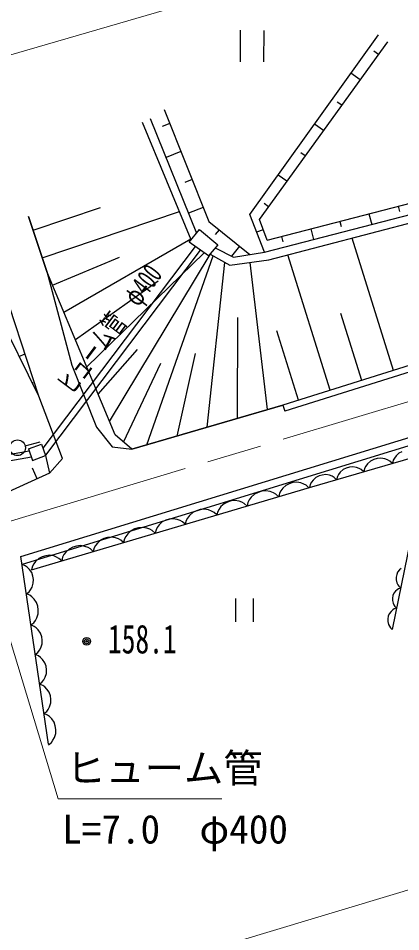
# Model space of a CAD drawing. Units: millimetres, scale not verified. Extents: x 40000 to 680000, y 20000 to 380000.
# Drawn here: x 278830 to 303169, y 257757 to 315901 of the extents above; entities that cross this region are included whole.
import ezdxf
from ezdxf.enums import TextEntityAlignment as Align

# ---------------------------------------------------------------- set-up
doc = ezdxf.new("R2010")
doc.units = ezdxf.units.MM
doc.header["$LTSCALE"] = 1000
doc.linetypes.add('CHAIN', pattern=[18.5, 12, -1.5, 3.5, -1.5])
for name, color, linetype, lineweight in [('M-BGD', 7, 'Continuous', 25), ('M-BMK', 2, 'CHAIN', 13), ('M-STR-HTXT', 7, 'Continuous', 13)]:
    doc.layers.add(name, color=color, linetype=linetype, lineweight=lineweight)
doc.styles.add('ＭＳ ゴシック', font='')
doc.styles.get('ＭＳ ゴシック').set_extended_font_data('MS Gothic')

msp = doc.modelspace()

# ---------------------------------------------------------------- linework, layer by layer
at = {"layer": 'M-BGD'}
for p, q in [((292951, 315137), (292944, 313137)), ((293568, 303409), (301744, 314843)), ((294464, 313132), (294471, 315132)), ((294171, 303102), (302338, 314394)), ((301755, 313587), (301455, 313804)), ((300588, 311974), (299998, 312401)), ((299421, 310361), (299130, 310571)), ((288121, 310093), (290949, 302967)), ((290190, 302207), (287247, 309501)), ((289833, 301799), (286726, 309268)), ((288475, 309203), (287997, 309013)), ((298254, 308748), (297682, 309162)), ((289182, 307421), (288237, 307046)), ((297088, 307135), (296806, 307339)), ((295921, 305522), (295366, 305923)), ((289888, 305639), (289422, 305454)), ((294661, 301771), (309486, 305616)), ((294490, 301011), (309608, 304931)), ((294754, 303909), (294481, 304106)), ((294767, 300515), (309805, 304459)), ((279769, 302404), (284072, 303854)), ((280357, 300660), (289084, 303599)), ((290595, 303857), (289672, 303491)), ((303000, 303934), (303087, 303598)), ((280650, 299787), (279475, 303277)), ((279475, 303277), (280650, 299787)), ((290949, 302967), (293576, 300862)), ((294490, 301011), (293568, 303409)), ((294661, 301771), (294171, 303102)), ((299294, 302973), (299381, 302637)), ((301147, 303453), (301321, 302782)), ((280132, 291840), (276650, 302384)), ((289705, 301646), (290360, 302459)), ((290360, 302459), (291520, 301482)), ((291606, 302440), (291359, 302133)), ((294416, 302437), (294001, 302284)), ((297440, 302492), (297614, 301821)), ((280132, 291840), (275115, 301966)), ((281737, 297184), (289807, 301861)), ((295587, 302012), (295674, 301676)), ((302713, 293485), (300074, 301906)), ((290080, 301381), (280403, 288529)), ((290928, 300781), (289705, 301646)), ((291520, 301482), (290928, 300781)), ((291395, 301273), (292523, 300690)), ((292919, 301388), (292408, 300750)), ((290407, 301150), (280567, 288081)), ((281013, 298920), (285280, 300702)), ((283187, 293713), (290665, 300967)), ((284636, 290242), (291041, 300874)), ((287018, 288747), (291230, 300770)), ((291037, 300876), (292288, 300190)), ((292523, 300690), (294490, 301011)), ((298682, 292222), (295983, 300833)), ((290859, 289870), (291985, 300356)), ((292288, 300190), (294767, 300515)), ((294699, 290993), (293593, 300361)), ((284999, 289375), (280650, 299787)), ((280650, 299787), (282249, 293827)), ((282462, 295449), (287728, 299183)), ((292779, 290432), (292801, 296854)), ((300698, 292853), (299363, 297112)), ((296667, 291590), (295286, 295996)), ((311783, 296328), (295659, 291274)), ((311979, 295981), (295785, 290898)), ((283912, 291978), (286410, 294815)), ((278878, 294371), (279237, 294549)), ((288938, 289309), (290100, 294554)), ((282249, 293827), (283798, 289863)), ((285528, 288921), (287896, 293941)), ((279714, 292683), (279774, 292713)), ((281644, 287872), (280132, 291840)), ((295659, 291274), (286058, 288466)), ((286058, 288466), (295659, 291274)), ((295659, 291274), (295785, 290898)), ((283798, 289863), (284808, 288632)), ((278997, 281640), (304311, 289403)), ((286058, 288466), (284999, 289375)), ((304457, 288924), (279071, 281140)), ((279266, 288690), (280233, 288946)), ((279477, 288485), (280305, 288797)), ((279477, 288485), (279744, 287753)), ((280305, 288797), (280572, 288065)), ((284808, 288632), (286058, 288466)), ((297360, 286026), (306092, 288575)), ((279527, 288350), (276077, 287741)), ((279666, 287968), (276208, 287358)), ((279744, 287753), (280572, 288065)), ((280572, 288065), (280812, 286937)), ((280812, 286937), (281644, 287872)), ((301459, 287817), (301250, 287716)), ((301677, 287880), (301459, 287817)), ((301907, 287908), (301677, 287880)), ((302158, 287862), (301907, 287908)), ((302336, 287795), (302158, 287862)), ((302766, 287904), (302693, 287771)), ((302874, 288048), (302766, 287904)), ((303052, 288213), (302874, 288048)), ((303249, 288308), (303052, 288213)), ((280035, 286587), (279733, 287257)), ((299697, 287271), (299499, 287176)), ((299904, 287332), (299697, 287271)), ((300122, 287358), (299904, 287332)), ((300359, 287314), (300122, 287358)), ((300528, 287251), (300359, 287314)), ((300662, 287178), (300528, 287251)), ((300872, 287249), (300816, 287035)), ((300949, 287391), (300872, 287249)), ((301063, 287543), (300949, 287391)), ((301250, 287716), (301063, 287543)), ((302477, 287718), (302336, 287795)), ((302640, 287567), (302477, 287718)), ((302693, 287771), (302640, 287567)), ((280812, 286937), (276150, 284837)), ((297771, 286672), (297594, 286508)), ((297969, 286767), (297771, 286672)), ((298176, 286827), (297969, 286767)), ((298393, 286853), (298176, 286827)), ((298631, 286810), (298393, 286853)), ((298800, 286747), (298631, 286810)), ((298934, 286673), (298800, 286747)), ((299088, 286531), (298934, 286673)), ((299141, 286734), (299088, 286531)), ((299214, 286868), (299141, 286734)), ((299322, 287012), (299214, 286868)), ((299499, 287176), (299322, 287012)), ((300816, 287035), (300662, 287178)), ((295857, 286166), (295661, 285983)), ((296076, 286273), (295857, 286166)), ((296306, 286341), (296076, 286273)), ((296547, 286370), (296306, 286341)), ((296812, 286323), (296547, 286370)), ((296999, 286254), (296812, 286323)), ((297148, 286173), (296999, 286254)), ((297320, 286015), (297148, 286173)), ((297413, 286230), (297360, 286026)), ((297486, 286363), (297413, 286230)), ((297594, 286508), (297486, 286363)), ((279674, 280797), (297360, 286026)), ((293866, 285607), (293660, 285414)), ((294095, 285718), (293866, 285607)), ((294337, 285790), (294095, 285718)), ((294591, 285821), (294337, 285790)), ((294868, 285772), (294591, 285821)), ((295065, 285698), (294868, 285772)), ((295222, 285613), (295065, 285698)), ((295402, 285448), (295222, 285613)), ((295460, 285673), (295402, 285448)), ((295541, 285823), (295460, 285673)), ((295661, 285983), (295541, 285823)), ((291925, 285003), (291729, 284820)), ((292144, 285110), (291925, 285003)), ((292374, 285178), (292144, 285110)), ((292615, 285208), (292374, 285178)), ((292880, 285161), (292615, 285208)), ((293067, 285091), (292880, 285161)), ((293216, 285010), (293067, 285091)), ((293388, 284852), (293216, 285010)), ((293449, 285089), (293388, 284852)), ((293534, 285246), (293449, 285089)), ((293660, 285414), (293534, 285246)), ((289934, 284444), (289728, 284252)), ((290163, 284556), (289934, 284444)), ((290405, 284627), (290163, 284556)), ((290659, 284658), (290405, 284627)), ((290936, 284609), (290659, 284658)), ((291133, 284536), (290936, 284609)), ((291290, 284451), (291133, 284536)), ((291470, 284285), (291290, 284451)), ((291528, 284511), (291470, 284285)), ((291609, 284660), (291528, 284511)), ((291729, 284820), (291609, 284660)), ((287993, 283841), (287797, 283658)), ((288212, 283947), (287993, 283841)), ((288442, 284015), (288212, 283947)), ((288683, 284045), (288442, 284015)), ((288948, 283998), (288683, 284045)), ((289135, 283928), (288948, 283998)), ((289284, 283847), (289135, 283928)), ((289456, 283689), (289284, 283847)), ((289517, 283926), (289456, 283689)), ((289602, 284083), (289517, 283926)), ((289728, 284252), (289602, 284083)), ((286002, 283281), (285796, 283089)), ((286231, 283393), (286002, 283281)), ((286473, 283464), (286231, 283393)), ((286727, 283496), (286473, 283464)), ((287004, 283446), (286727, 283496)), ((287201, 283373), (287004, 283446)), ((287358, 283288), (287201, 283373)), ((287538, 283122), (287358, 283288)), ((287596, 283348), (287538, 283122)), ((287677, 283497), (287596, 283348)), ((287797, 283658), (287677, 283497)), ((303975, 283638), (302634, 276988)), ((284061, 282678), (283865, 282495)), ((284280, 282784), (284061, 282678)), ((284510, 282853), (284280, 282784)), ((284751, 282882), (284510, 282853)), ((285016, 282835), (284751, 282882)), ((285203, 282765), (285016, 282835)), ((285352, 282684), (285203, 282765)), ((285524, 282527), (285352, 282684)), ((285585, 282764), (285524, 282527)), ((285670, 282920), (285585, 282764)), ((285796, 283089), (285670, 282920)), ((282070, 282118), (281864, 281926)), ((282299, 282230), (282070, 282118)), ((282541, 282302), (282299, 282230)), ((282795, 282333), (282541, 282302)), ((283072, 282283), (282795, 282333)), ((283269, 282210), (283072, 282283)), ((283426, 282125), (283269, 282210)), ((283606, 281960), (283426, 282125)), ((283664, 282185), (283606, 281960)), ((283745, 282334), (283664, 282185)), ((283865, 282495), (283745, 282334)), ((280750, 269702), (278997, 281640)), ((280129, 281515), (279933, 281332)), ((280348, 281622), (280129, 281515)), ((280578, 281690), (280348, 281622)), ((280819, 281720), (280578, 281690)), ((281084, 281673), (280819, 281720)), ((281271, 281603), (281084, 281673)), ((281420, 281522), (281271, 281603)), ((281592, 281364), (281420, 281522)), ((281653, 281601), (281592, 281364)), ((281738, 281758), (281653, 281601)), ((281864, 281926), (281738, 281758)), ((279275, 281054), (279071, 281140)), ((279405, 280958), (279275, 281054)), ((279540, 280824), (279405, 280958)), ((279732, 281023), (279674, 280797)), ((279813, 281172), (279732, 281023)), ((279933, 281332), (279813, 281172)), ((303192, 280887), (303087, 280794)), ((279686, 280615), (279540, 280824)), ((279756, 280395), (279686, 280615)), ((279789, 280170), (279756, 280395)), ((302878, 280322), (302872, 280152)), ((302911, 280486), (302878, 280322)), ((302971, 280646), (302911, 280486)), ((303087, 280794), (302971, 280646)), ((279615, 279529), (279705, 279696)), ((279705, 279696), (279785, 279939)), ((279785, 279939), (279789, 280170)), ((302872, 280152), (302921, 279970)), ((302921, 279970), (302981, 279844)), ((302981, 279844), (303047, 279745)), ((303047, 279745), (303168, 279635)), ((279347, 279260), (279518, 279400)), ((279562, 279170), (279347, 279260)), ((279518, 279400), (279615, 279529)), ((279698, 279069), (279562, 279170)), ((302672, 279151), (302641, 278998)), ((302728, 279299), (302672, 279151)), ((302836, 279437), (302728, 279299)), ((302933, 279523), (302836, 279437)), ((303025, 279584), (302933, 279523)), ((303168, 279635), (303025, 279584)), ((279840, 278928), (279698, 279069)), ((279994, 278708), (279840, 278928)), ((280068, 278476), (279994, 278708)), ((292660, 278976), (292660, 277476)), ((293800, 277476), (293800, 278976)), ((302641, 278998), (302636, 278840)), ((302636, 278840), (302681, 278672)), ((302681, 278672), (302737, 278554)), ((302737, 278554), (302798, 278463)), ((280015, 277740), (280099, 277995)), ((280103, 278239), (280068, 278476)), ((280099, 277995), (280103, 278239)), ((302438, 277999), (302377, 277840)), ((302553, 278147), (302438, 277999)), ((302658, 278240), (302553, 278147)), ((302757, 278306), (302658, 278240)), ((302910, 278360), (302757, 278306)), ((302798, 278463), (302910, 278360)), ((279637, 277281), (279818, 277429)), ((279818, 277429), (279919, 277565)), ((279919, 277565), (280015, 277740)), ((302344, 277675), (302338, 277505)), ((302338, 277505), (302387, 277323)), ((302377, 277840), (302344, 277675)), ((279842, 277196), (279637, 277281)), ((279971, 277099), (279842, 277196)), ((280106, 276966), (279971, 277099)), ((280252, 276756), (280106, 276966)), ((302387, 277323), (302447, 277197)), ((302447, 277197), (302513, 277098)), ((302513, 277098), (302634, 276988)), ((280323, 276536), (280252, 276756)), ((280356, 276311), (280323, 276536)), ((280352, 276080), (280356, 276311)), ((280085, 275541), (280181, 275671)), ((280181, 275671), (280272, 275838)), ((280272, 275838), (280352, 276080)), ((279913, 275401), (280085, 275541)), ((280118, 275316), (279913, 275401)), ((280247, 275219), (280118, 275316)), ((280382, 275086), (280247, 275219)), ((280528, 274876), (280382, 275086)), ((280599, 274656), (280528, 274876)), ((280632, 274431), (280599, 274656)), ((280457, 273791), (280548, 273958)), ((280548, 273958), (280628, 274200)), ((280628, 274200), (280632, 274431)), ((280189, 273521), (280361, 273661)), ((280394, 273436), (280189, 273521)), ((280361, 273661), (280457, 273791)), ((280523, 273339), (280394, 273436)), ((280658, 273206), (280523, 273339)), ((280804, 272996), (280658, 273206)), ((280875, 272776), (280804, 272996)), ((280908, 272551), (280875, 272776)), ((280824, 272078), (280904, 272320)), ((280904, 272320), (280908, 272551)), ((280465, 271641), (280637, 271781)), ((280681, 271551), (280465, 271641)), ((280637, 271781), (280733, 271911)), ((280817, 271450), (280681, 271551)), ((280733, 271911), (280824, 272078)), ((280959, 271309), (280817, 271450)), ((281113, 271089), (280959, 271309)), ((281187, 270857), (281113, 271089)), ((281133, 270122), (281217, 270377)), ((281222, 270620), (281187, 270857)), ((281217, 270377), (281222, 270620)), ((280756, 269662), (280936, 269810)), ((280936, 269810), (281038, 269946)), ((281038, 269946), (281133, 270122))]:
    msp.add_line(p, q, dxfattribs=at)
for centre, radius in [((278782, 288562), 500), ((283180, 276241), 250), ((283180, 276241), 150), ((283180, 276241), 50)]:
    msp.add_circle(centre, radius, dxfattribs=at)
at = {"layer": 'M-BMK'}
msp.add_line((260251, 278458), (313338, 294405), dxfattribs=at)
at = {"layer": 'M-STR-HTXT'}
for p, q in [((246005, 304157), (334327, 329882)), ((277050, 280453), (281377, 266208)), ((200757, 229571), (341779, 271835)), ((281377, 266208), (291778, 266209))]:
    msp.add_line(p, q, dxfattribs=at)

# ---------------------------------------------------------------- texts
at = {"layer": 'M-BGD', "style": 'ＭＳ ゴシック'}
for s, height, rotation, width, p in [('ヒューム管\u3000φ400', 1320, 53.103, 0.65, (282572, 291619)), ('158.1', 1833, 0.003, 0.7, (284542, 274920))]:
    msp.add_text(s, height=height, rotation=rotation, dxfattribs=dict(at, width=width)).set_placement(p, align=Align.BOTTOM_LEFT)
at = {"layer": 'M-STR-HTXT', "style": 'ＭＳ ゴシック'}
for s, p in [('ヒューム管', (281877, 266708)), ('L=7.0\u3000φ400', (281624, 262819))]:
    msp.add_text(s, height=1833, rotation=0.003, dxfattribs=at).set_placement(p, align=Align.BOTTOM_LEFT)

doc.saveas('drawing.dxf')
